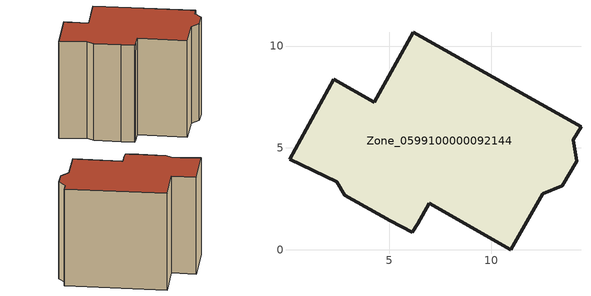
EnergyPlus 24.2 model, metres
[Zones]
Zone_0599100000092144
 floor ground (C_G): 5.03,1.43 2.81,2.68 2.41,3.32 0.09,4.43 2.27,8.36 4.26,7.25 6.17,10.67 14.41,6.03 14.03,5.39 14.21,4.35 13.5,3.13 12.52,2.75 10.96,0 6.96,2.28 6.4,1.27 6.12,0.85 z0
 wall outside (C_F): 14.41,6.03 6.17,10.67 4.26,7.25 2.27,8.36 0.09,4.43 2.41,3.32 2.81,2.68 5.03,1.43 6.12,0.85 6.4,1.27 6.96,2.28 10.96,0 12.52,2.75 13.5,3.13 14.21,4.35 14.03,5.39 14.41,6.03 z0:9.61
 roof outside (C_R): 6.12,0.85 6.4,1.27 6.96,2.28 10.96,0 12.52,2.75 13.5,3.13 14.21,4.35 14.03,5.39 14.41,6.03 6.17,10.67 4.26,7.25 2.27,8.36 0.09,4.43 2.41,3.32 2.81,2.68 5.03,1.43 z9.61
[BUILDING]
Pand.0599100000092144: North Axis=0; Terrain=City; Loads Convergence Tolerance Value=0.04; Temperature Convergence Tolerance Value=0.4; Solar Distribution=FullExterior; Maximum Number of Warmup Days=25; Minimum Number of Warmup Days=1
[Site:Location]
Rotterdam.The.Hague.AP_ZH_NLD Design_Conditions: Latitude=51.96; Longitude=4.45; Time Zone=1; Elevation=-4.5
[SITE:GROUNDTEMPERATURE:BUILDINGSURFACE]
18, 18, 18, 18, 18, 18, 18, 18, 18, 18, 18, 18
[MATERIAL] Thermal Absorptance=0.9; Solar Absorptance=0.7; Visible Absorptance=0.7
Name | Roughness | Thickness | Conductivity | Density | Specific Heat
G.D.1965 | MediumSmooth | 0.15 | 1 | 540 | 1210
F.D.1965 | Rough | 0.3 | 0.857143 | 1920 | 840
R.D.1965 | MediumRough | 0.2 | 0.08 | 1500 | 1000
[CONSTRUCTION]
C_G: G.D.1965
C_F: F.D.1965
C_R: R.D.1965
[ZONE]
Zone_0599100000092144: Type=1; Multiplier=1; Ceiling Height=Autocalculate; Volume=Autocalculate; Floor Area=autocalculate; Part of Total Floor Area=Yes
[ZONEINFILTRATION:DESIGNFLOWRATE]
Infil_Zone_0599100000092144: Zone or ZoneList or Space or SpaceList=Zone_0599100000092144; Schedule=AlwaysOn; Design Flow Rate Calculation Method=Flow/Area; Flow Rate per Floor Area=0.0042; Constant Term Coefficient=1; Temperature Term Coefficient=0; Velocity Term Coefficient=0; Velocity Squared Term Coefficient=0
[HVACTEMPLATE:ZONE:IDEALLOADSAIRSYSTEM]
Zone_0599100000092144: Maximum Heating Supply Air Temperature=50; Minimum Cooling Supply Air Temperature=13; Maximum Heating Supply Air Humidity Ratio=0.0156; Minimum Cooling Supply Air Humidity Ratio=0.0077; Heating Limit=NoLimit; Cooling Limit=NoLimit; Dehumidification Control Type=ConstantSensibleHeatRatio; Cooling Sensible Heat Ratio=0.7; Dehumidification Setpoint=60; Humidification Control Type=None; Humidification Setpoint=30; Outdoor Air Method=None; Outdoor Air Flow Rate per Person=0.00944; Outdoor Air Flow Rate per Zone Floor Area=0; Outdoor Air Flow Rate per Zone=0; Demand Controlled Ventilation Type=None; Outdoor Air Economizer Type=NoEconomizer; Heat Recovery Type=None; Sensible Heat Recovery Effectiveness=0.7; Latent Heat Recovery Effectiveness=0.65
[ZONECONTROL:THERMOSTAT]
ThermostatControl_Zone_0599100000092144: Zone or ZoneList=Zone_0599100000092144; Control Type Schedule=DualSetpointControlType; Control 1=Thermostat_Zone_0599100000092144; Temperature Difference Between Cutout And Setpoint=0
[THERMOSTATSETPOINT:DUALSETPOINT]
Thermostat_Zone_0599100000092144: Heating Setpoint Temperature Schedule=HeatingSetpoint_Zone_0599100000092144; Cooling Setpoint Temperature Schedule=CoolingSetpoint_Zone_0599100000092144
[SCHEDULE:COMPACT]
HeatingSetpoint_Zone_0599100000092144: Through: 12/31, For: AllDays, Until: 24:00, 21
CoolingSetpoint_Zone_0599100000092144: Through: 12/31, For: AllDays, Until: 24:00, 24
DualSetpointControlType: Through: 12/31, For: AllDays, Until: 24:00, 4
AlwaysOn: Through: 12/31, For: AllDays, Until: 24:00, 1
